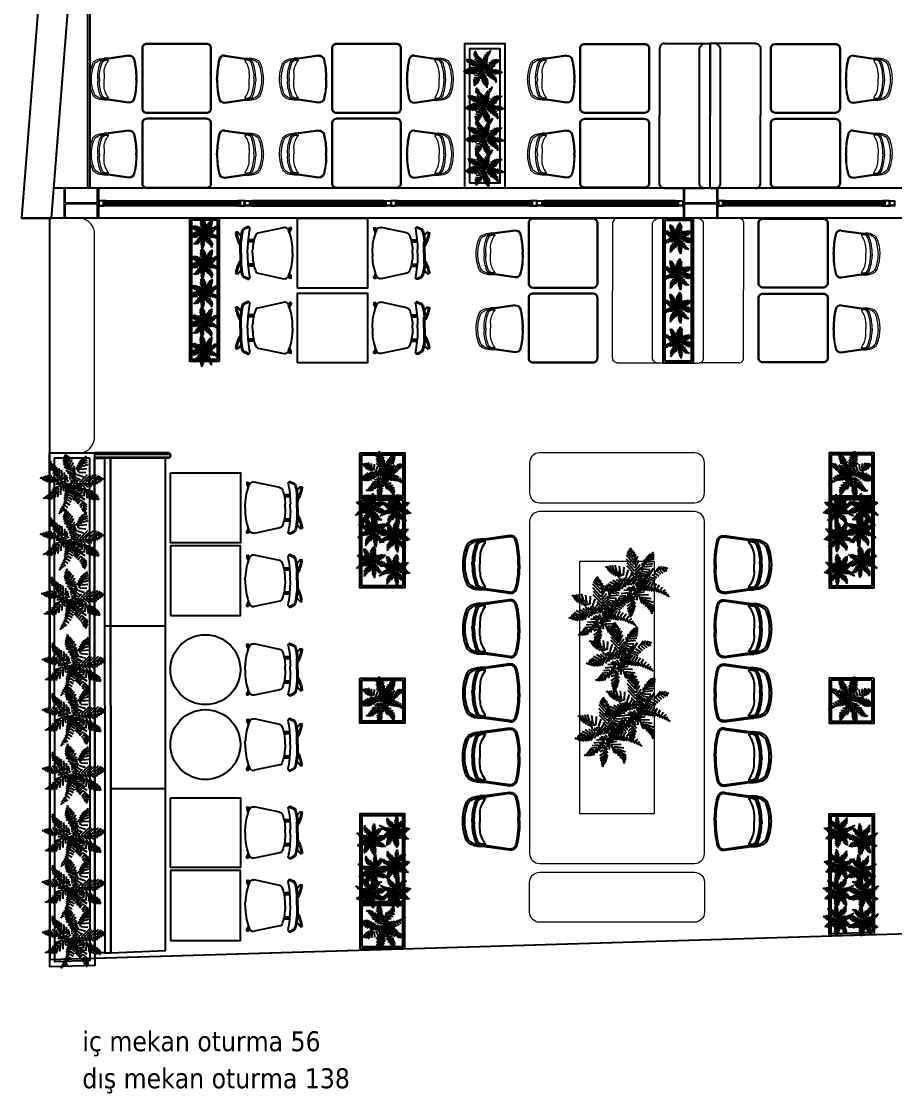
# Model space of a CAD drawing. Header units: centimetres. Extents: x 4865 to 155105, y -10632 to -8826.
# Drawn here: x 4865 to 5739, y -10632 to -9558 of the extents above; entities that cross this region are included whole.
import ezdxf

# ---------------------------------------------------------------- set-up
doc = ezdxf.new("R2010")
doc.units = ezdxf.units.CM
doc.header["$MEASUREMENT"] = 0
for name, color, linetype, lineweight in [('ahsap', 34, 'Continuous', 13), ('kontra-tefriş', 205, 'Continuous', 18), ('metraj', 7, 'Continuous', 5), ('çıktı', 255, 'Continuous', 5)]:
    doc.layers.add(name, color=color, linetype=linetype, lineweight=lineweight)
for name, color, linetype, true_color in [('As Built', 7, 'Continuous', 0x5a5a5a), ('Kontra-Cam', 7, 'Continuous', 0xd6cdb8), ('Kontra_Gorunus Cizgi', 7, 'Continuous', 0x9a907e), ('Kontra_Mobilya', 7, 'Continuous', 0x5e5572), ('Kontra_Profil', 7, 'Continuous', 0x6d787c), ('Kontra_Seramik', 7, 'Continuous', 0x455d73)]:
    doc.layers.add(name, color=color, linetype=linetype, true_color=true_color)
doc.styles.get("Standard").update_dxf_attribs({"font": 'tahoma.ttf'})

# ---------------------------------------------------------------- blocks, each defined once
blk = doc.blocks.new('S2')
at = {"layer": 'kontra-tefriş'}
for p, q in [((-11.4, 0), (-6, 0)), ((-6, 6.4), (-7.8, 6.4)), ((-6, 4.7), (-7.8, 4.7)), ((-6, 6.4), (-3.6, 6.4)), ((-6, 4.7), (-3.6, 4.7)), ((0, 0), (-6, 0)), ((-29.6, -24.6), (-26.8, -4.2)), ((-28.6, -24.7), (-25.8, -4.3)), ((-26.8, -4.2), (-26.6, -0.2)), ((17.3, -24.7), (14.4, -4.3)), ((15.4, -4.2), (15.3, -0.2)), ((18.3, -24.6), (15.4, -4.2)), ((-5.4, -31.7), (-6.7, -31.7)), ((-5.4, -31.7), (-2.2, -31.7)), ((-6.9, -32.7), (-6.8, -32.7)), ((-5.4, -32.7), (-6.7, -32.7)), ((-5.4, -32.7), (-2.2, -32.7))]:
    blk.add_line(p, q, dxfattribs=at)
for centre, radius, start, end in [((-18.2, 4.9), 7.08, 107.1637, 149.8246), ((-5.1, -29.9), 44.3, 90.3136, 109.9727), ((-5.1, -30), 42.6, 90.3159, 110.0702), ((-5.6, -26.5), 40.8, 69.1846, 89.6662), ((-5.6, -26.5), 39.1, 69.0525, 89.663), ((6.8, 4.9), 7.08, 30.1754, 72.8363), ((-9.2, -0.3), 17.4, 149.8246, 179.7195), ((-9.7, -2), 16.2, 143.6591, 188.0232), ((-20.1, -1.6), 5.36, 154.2435, 207.0789), ((-20.8, -0.4), 4.28, 110.4223, 164.0764), ((-20.4, -2), 4.28, 110.5968, 173.0517), ((-11.4, -21), 21, 90, 126.0116), ((-18.2, 4.9), 5.36, 107.1637, 149.8246), ((-6.8, -38.1), 44.5, 91.2998, 110.4223), ((-6.8, -38.1), 42.9, 91.2998, 110.5968), ((-4.6, -38.1), 44.5, 69.5777, 88.7002), ((-4.6, -38.1), 42.9, 69.4032, 88.7002), ((6.8, 4.9), 5.36, 30.1754, 72.8363), ((9, -2), 4.28, 6.9483, 69.4032), ((9.5, -0.4), 4.28, 15.9236, 69.5777), ((-1.6, -2), 16.2, 351.9768, 36.3409), ((-2.1, -0.3), 17.4, 0.2805, 30.1754), ((8.8, -1.6), 5.36, 332.9211, 25.7565), ((-2.9, -43), 45, 119.4604, 120.6303), ((-24.3, -3.5), 0.826, 224.4323, 318.4485), ((-20.8, -2.4), 3.89, 165.784, 208.1186), ((0, -21), 21, 53.9884, 90), ((12.9, -3.5), 0.826, 221.5515, 315.5677), ((9.5, -2.4), 3.89, 331.8814, 14.216), ((-8.5, -43), 45, 59.3697, 60.5396), ((-24.3, -25.2), 5.42, 173.5544, 256.3464), ((-24.3, -25.2), 4.42, 173.5544, 256.3464), ((-6.9, 46.4), 79.1, 256.3464, 270.1225), ((-6.9, 46.4), 78.1, 256.3464, 270.1225), ((-2, 27.2), 58.9, 269.8679, 285.74), ((-2, 27.2), 59.8, 269.868, 285.7097), ((12.9, -25.2), 4.42, 283.6536, 6.4456), ((12.9, -25.2), 5.42, 283.6536, 6.4456)]:
    blk.add_arc(centre, radius, start, end, dxfattribs=at)
blk = doc.blocks.new('dfgrg')
at = {"color": 129, "true_color": 0x365941}
for p, q in [((97838.8, -49007.4), (97838.8, -49007.4)), ((97842.1, -49007.6), (97838.8, -49007.4)), ((97843.6, -49009.6), (97839.6, -49009.3)), ((97840.6, -49006.2), (97840.3, -49003.9)), ((97844.7, -49012.3), (97840.3, -49012.1)), ((97842, -49007.6), (97841.4, -49004.4)), ((97843.5, -49009.5), (97843, -49004.9)), ((97844.7, -49012.1), (97844.5, -49005.6)), ((97846.2, -49015.1), (97846.5, -49007.4)), ((97847.5, -49018.8), (97848.1, -49009.4)), ((97861, -49018.9), (97856, -49012.5)), ((97861.9, -49016), (97857.3, -49010)), ((97862.6, -49013.5), (97858.6, -49007.9)), ((97858.6, -49007.9), (97858.6, -49007.9)), ((97863.3, -49011), (97859.9, -49006.3)), ((97861, -49018.9), (97866.1, -49011.9)), ((97863.7, -49008.5), (97861.3, -49005)), ((97861.9, -49016), (97866.2, -49009.8)), ((97864, -49006.5), (97862.1, -49003.6)), ((97862.6, -49013.5), (97866.2, -49008.1)), ((97863.3, -49011), (97865.9, -49006.6)), ((97863.7, -49008.5), (97865.5, -49005.8)), ((97864.4, -49002.8), (97864.3, -49006.7)), ((97819.9, -49026.3), (97818.6, -49024.9)), ((97822.7, -49026.5), (97821.6, -49024.2)), ((97825.3, -49027), (97824.8, -49023.4)), ((97828.9, -49027.9), (97829.1, -49023.8)), ((97832.3, -49029.2), (97833.3, -49024.2)), ((97847.5, -49018.8), (97841, -49018)), ((97846.2, -49015.2), (97841.1, -49014.9)), ((97848.1, -49022.2), (97841.1, -49020.7)), ((97848.9, -49026.2), (97841.3, -49023.1)), ((97848.7, -49031.6), (97853.1, -49024.9)), ((97848.8, -49029), (97852.9, -49020.4)), ((97848.9, -49026.2), (97851.6, -49015.6)), ((97858.5, -49027.3), (97853, -49023.6)), ((97859.5, -49024.8), (97853.4, -49019.3)), ((97860.3, -49022.2), (97854.7, -49015)), ((97859.5, -49024.8), (97864.8, -49020)), ((97860.3, -49022.2), (97865.9, -49015.8)), ((97864.2, -49033.1), (97865.4, -49023.5)), ((97866.8, -49030.6), (97869.4, -49021.2)), ((97869.7, -49027.9), (97873.8, -49018.8)), ((97873.2, -49025.1), (97877.2, -49018.3)), ((97873.2, -49025), (97885, -49024.6)), ((97876.8, -49023), (97880, -49017.6)), ((97876.8, -49022.8), (97885.7, -49022.7)), ((97880.1, -49020.6), (97882.1, -49017.6)), ((97880.2, -49020.6), (97886.1, -49021.1)), ((97882.6, -49019.5), (97886.4, -49017.7)), ((97882.6, -49019.5), (97883.7, -49017.7)), ((97882.6, -49019.5), (97886.3, -49019.9)), ((97884.7, -49018.4), (97885.5, -49017.2)), ((97885, -49024.6), (97885, -49024.6)), ((97815.8, -49025.8), (97819.6, -49026.2)), ((97819.9, -49026.3), (97818.1, -49026.9)), ((97822.7, -49026.7), (97819.9, -49027.5)), ((97825.3, -49027.1), (97821.6, -49028.3)), ((97828.9, -49028), (97824, -49029.2)), ((97832.3, -49029.2), (97827.1, -49030.4)), ((97835.9, -49030.5), (97829.8, -49031.7)), ((97839, -49032.3), (97832.1, -49033.5)), ((97842, -49033.9), (97834.2, -49035.4)), ((97836, -49030.4), (97836.9, -49025.5)), ((97844.4, -49035.4), (97836.3, -49036.9)), ((97846.3, -49036.9), (97838.2, -49038.3)), ((97839, -49032.2), (97840.2, -49026.7)), ((97841.2, -49025.7), (97841.3, -49025.7)), ((97848.7, -49028.9), (97841.2, -49025.7)), ((97841.9, -49034.1), (97842.9, -49028.3)), ((97848.6, -49031.7), (97844.4, -49029.5)), ((97844.4, -49035.4), (97845.2, -49030.2)), ((97846.3, -49036.9), (97847.1, -49031.8)), ((97848, -49038.5), (97848.7, -49032.9)), ((97853.4, -49028.9), (97848.7, -49032.8)), ((97852.9, -49033.2), (97849.3, -49034.3)), ((97849.3, -49034.3), (97849.3, -49034.3)), ((97849.5, -49039.9), (97849.7, -49034.8)), ((97852.5, -49035.4), (97850.3, -49035.6)), ((97850.8, -49041), (97850.9, -49036.5)), ((97853.8, -49038.1), (97852.1, -49036.6)), ((97854.3, -49036.7), (97852.2, -49035.3)), ((97855, -49035.2), (97852.7, -49034)), ((97855.9, -49033.4), (97853.2, -49032.2)), ((97856.8, -49031.4), (97853.3, -49030)), ((97857.6, -49029.3), (97853.4, -49027.5)), ((97854.3, -49036.7), (97856, -49036.9)), ((97855, -49035.2), (97856.5, -49035.6)), ((97855.9, -49033.4), (97857.6, -49033.5)), ((97856.8, -49031.4), (97858.6, -49031.4)), ((97857.7, -49040.8), (97857.5, -49032.9)), ((97857.6, -49029.3), (97860.2, -49029.4)), ((97857.6, -49033.5), (97857.6, -49033.5)), ((97858.5, -49027.3), (97862.8, -49025.2)), ((97858.6, -49031.4), (97858.6, -49031.4)), ((97859.4, -49038.5), (97859.8, -49029.7)), ((97861.6, -49035.8), (97862.3, -49026.8)), ((97875.5, -49035.2), (97862, -49035.4)), ((97864.2, -49033), (97877.2, -49032.5)), ((97866.6, -49044.5), (97870.3, -49037)), ((97866.8, -49030.5), (97880.7, -49030.2)), ((97869.8, -49027.8), (97883.7, -49027)), ((97825.5, -49048.8), (97819.3, -49047.7)), ((97823, -49049.4), (97820.1, -49052.6)), ((97829.1, -49048.1), (97821.3, -49045.7)), ((97825.7, -49048.6), (97822.2, -49052.6)), ((97829.9, -49047.9), (97824.3, -49052.4)), ((97833.7, -49047.8), (97824.6, -49043.4)), ((97834.3, -49047.7), (97827.1, -49052.4)), ((97838.1, -49048.5), (97829.3, -49041.8)), ((97838.2, -49048.5), (97830.4, -49052.7)), ((97842.5, -49049), (97832.5, -49053.4)), ((97842.5, -49048.9), (97834.2, -49041.1)), ((97845.2, -49049), (97839.4, -49054.8)), ((97845, -49048.8), (97840.1, -49042)), ((97848, -49038.5), (97840.2, -49039.9)), ((97849.5, -49039.9), (97841.6, -49041.3)), ((97850.8, -49041), (97843, -49042.3)), ((97846.8, -49048.7), (97843.2, -49054.8)), ((97846.5, -49048.4), (97843.9, -49043.5)), ((97851.8, -49042), (97844.1, -49043.4)), ((97847.6, -49047.9), (97845.7, -49044.4)), ((97852.3, -49043.3), (97846.4, -49044.2)), ((97849, -49047.1), (97846.4, -49053.4)), ((97849.6, -49046.3), (97848.2, -49044.5)), ((97850, -49046.5), (97849.4, -49050.6)), ((97849.5, -49044.8), (97849.5, -49044.8)), ((97852.7, -49048.5), (97850.7, -49051.1)), ((97852.5, -49046.2), (97851.4, -49047.6)), ((97851.8, -49042), (97851.9, -49037.5)), ((97852.3, -49043.3), (97852.6, -49038.6)), ((97852.5, -49046.4), (97854.2, -49047)), ((97852.6, -49048.6), (97856.2, -49051.1)), ((97853.3, -49041.6), (97855.3, -49041.5)), ((97853.8, -49038), (97855.6, -49038.2)), ((97855.4, -49044.4), (97854.8, -49042.3)), ((97855.4, -49044.3), (97857.6, -49043.8)), ((97856.3, -49042.7), (97855.6, -49037.9)), ((97857.3, -49045.6), (97856.2, -49047.4)), ((97856.5, -49042.6), (97859.3, -49042.4)), ((97857.6, -49040.6), (97861.4, -49040.4)), ((97859.9, -49046.1), (97857.9, -49049.3)), ((97858.4, -49045.6), (97861, -49046)), ((97860.8, -49046.8), (97858.9, -49050.8)), ((97859, -49044.4), (97859.4, -49042)), ((97859.7, -49038.3), (97866.2, -49037.8)), ((97862.2, -49047.7), (97859.7, -49054.2)), ((97860.2, -49044.2), (97860.6, -49040.8)), ((97860.3, -49044.1), (97862, -49046)), ((97863.6, -49049.1), (97860.5, -49058)), ((97860.8, -49046.8), (97864.1, -49046.5)), ((97861.4, -49040.4), (97861.4, -49040.4)), ((97861.4, -49040.4), (97861.4, -49040.4)), ((97862.2, -49047.7), (97866.9, -49047.9)), ((97862.6, -49044.2), (97863.9, -49046.5)), ((97862.8, -49044.3), (97864.2, -49038.4)), ((97863.6, -49049.1), (97868.9, -49049.8)), ((97865.3, -49044.5), (97867.1, -49048)), ((97870.3, -49045.1), (97876.1, -49038.5)), ((97870.3, -49045.1), (97873.5, -49051.7)), ((97873.4, -49045.8), (97876.4, -49052.9)), ((97874.9, -49046), (97880.6, -49041.4)), ((97876.1, -49046.4), (97879.1, -49053.7)), ((97878.6, -49047.2), (97881.7, -49054.2)), ((97878.7, -49047.4), (97885, -49044.1)), ((97881.1, -49048), (97883.7, -49054.3)), ((97882.6, -49048.8), (97886.9, -49046.3)), ((97883.3, -49049), (97885.4, -49054.3)), ((97885, -49044.1), (97884.7, -49044)), ((97885.3, -49050), (97888.8, -49048.7)), ((97888.8, -49048.7), (97888.8, -49048.7)), ((97815.8, -49053.8), (97819.3, -49051.4)), ((97819.8, -49051.4), (97817.2, -49051.5)), ((97822.4, -49050), (97818, -49049.6)), ((97819.5, -49051.4), (97818.3, -49053.2)), ((97818.3, -49053.2), (97818.3, -49053.2)), ((97821.3, -49052.6), (97821.3, -49052.6)), ((97843.9, -49060), (97835.3, -49061.2)), ((97836, -49060.6), (97836, -49060.6)), ((97846.6, -49057.6), (97837.9, -49058.5)), ((97848, -49055.6), (97840.9, -49056)), ((97841.7, -49055.3), (97841.7, -49055.3)), ((97843.9, -49060), (97845.2, -49064.1)), ((97846.5, -49057.7), (97847.3, -49061.1)), ((97849.2, -49053.3), (97846.6, -49053.2)), ((97852.3, -49055.8), (97846.7, -49063.6)), ((97851, -49059.8), (97846.8, -49067.7)), ((97848, -49055.6), (97848.2, -49058.8)), ((97852.7, -49052.1), (97848.6, -49058.1)), ((97849.2, -49053.3), (97849.4, -49056.2)), ((97852.9, -49050), (97850.4, -49053.3)), ((97851.7, -49060), (97856.2, -49065.6)), ((97852.2, -49055.9), (97857.1, -49062.2)), ((97852.7, -49052.1), (97857.4, -49057.4)), ((97852.9, -49050), (97856.7, -49053.5)), ((97865.5, -49051.5), (97861.9, -49062.5)), ((97866.8, -49053.7), (97863.5, -49065.3)), ((97867.9, -49056.7), (97865.2, -49067.6)), ((97865.6, -49051.3), (97870.2, -49051.8)), ((97866.9, -49053.6), (97872.2, -49054.6)), ((97868.6, -49059.6), (97867.1, -49069.6)), ((97867.9, -49056.6), (97874.4, -49058.3)), ((97868.6, -49059.6), (97875.6, -49062)), ((97870, -49051.6), (97871.3, -49050.5)), ((97880.1, -49054.2), (97880.1, -49054.2)), ((97885.4, -49049.9), (97887.2, -49054)), ((97887.7, -49051.1), (97891.4, -49053.2)), ((97887.7, -49051.1), (97888.7, -49053.6)), ((97889, -49051.7), (97890.2, -49051.1)), ((97833.3, -49070.6), (97830.8, -49074)), ((97833.3, -49070.6), (97831.2, -49071.6)), ((97831.6, -49073), (97831.3, -49074.1)), ((97834.6, -49069), (97831.5, -49070.2)), ((97835.8, -49067.2), (97831.8, -49069)), ((97837.6, -49065.6), (97832.5, -49067)), ((97833.3, -49070.6), (97833, -49073.5)), ((97839.4, -49063.5), (97833.4, -49065.2)), ((97833.4, -49065.2), (97833.4, -49065.2)), ((97841.5, -49061.7), (97834.5, -49063.3)), ((97834.6, -49069), (97834.5, -49072.8)), ((97835.8, -49067.2), (97835.9, -49071.8)), ((97837.6, -49065.6), (97837.8, -49071.2)), ((97839.4, -49063.5), (97839.7, -49069.8)), ((97841.5, -49061.7), (97842.4, -49067.6)), ((97851, -49063.4), (97847.8, -49072.7)), ((97851.2, -49067.4), (97849.3, -49074.6)), ((97851.6, -49071.1), (97850.4, -49076.3)), ((97851, -49063.2), (97855.4, -49068.8)), ((97851.2, -49067.5), (97855.1, -49071.3)), ((97851.6, -49071.1), (97854.7, -49073.3)), ((97852.4, -49073.7), (97854.8, -49075.2)), ((97863.5, -49065.3), (97863.5, -49065.3)), ((97869.5, -49062.8), (97868.9, -49070.7)), ((97869.5, -49062.9), (97875.6, -49065.1)), ((97870.7, -49065.5), (97870.3, -49071.6)), ((97870.7, -49065.5), (97875.8, -49067.2)), ((97872.2, -49068.2), (97872, -49072.5)), ((97872.2, -49068.2), (97875.8, -49069.1)), ((97873.5, -49070.6), (97873.2, -49072.9)), ((97873.3, -49069.5), (97875.7, -49069.8)), ((97873.5, -49070.6), (97875.5, -49073.7)), ((97874.8, -49072.7), (97876.1, -49073.3)), ((97852.3, -49073.9), (97851.5, -49077.5)), ((97853, -49076.1), (97852.7, -49078.6)), ((97853, -49076.1), (97854.8, -49079.9)), ((97853, -49076.3), (97854.8, -49076.8)), ((97854.2, -49078.7), (97855.1, -49079))]:
    blk.add_line(p, q, dxfattribs=at)
blk = doc.blocks.new('fdsfs')
at = {"color": 0, "linetype": 'ByBlock'}
for p, q in [((5557, 224.4), (5602.5, 224.4)), ((5647.9, 224.4), (5602.4, 224.4)), ((5556.9, 79.4), (5596.9, 79.4)), ((5647.9, 79.4), (5607.9, 79.4))]:
    blk.add_line(p, q, dxfattribs=at)
for points in [[(5556.9, 224.4), (5557, 224.4, 0.414214), (5552, 219.4), (5552, 152.3)], [(5602.4, 79.4), (5596.9, 79.4, -0.414214), (5591.9, 84.4), (5591.9, 84.4), (5592, 219.4, -0.292623), (5598, 224.4), (5602.5, 224.4)], [(5602.4, 79.4), (5607.9, 79.4, 0.414214), (5612.9, 84.4), (5612.9, 84.4), (5612.9, 219.4, 0.292623), (5606.9, 224.4), (5602.4, 224.4)], [(5648, 224.4), (5647.9, 224.4, -0.414214), (5652.9, 219.4), (5652.9, 152.3)], [(5556.8, 79.4), (5556.9, 79.4, -0.414214), (5551.9, 84.4), (5552, 152.3)], [(5648, 79.4), (5647.9, 79.4, 0.414214), (5652.9, 84.4), (5652.9, 152.3)]]:
    blk.add_lwpolyline(points, format="xyb", dxfattribs=at)
for points in [[(5602.5, 224.4), (5602.4, 79.4)], [(5602.4, 224.4), (5602.4, 79.4)]]:
    blk.add_lwpolyline(points, dxfattribs=at)
at = {"layer": 'ahsap'}
for points in [[(5472, 219.4, -0.414214), (5477, 224.4), (5537, 224.4, -0.414214), (5542, 219.4), (5542, 159.4, -0.414214), (5537, 154.4), (5477, 154.4, -0.414214), (5472, 159.4)], [(5473, 219.4, -0.414214), (5477, 223.4), (5537, 223.4, -0.414214), (5541, 219.4), (5541, 159.4, -0.414214), (5537, 155.4), (5477, 155.4, -0.414214), (5473, 159.4)], [(5662.9, 219.4, -0.414214), (5667.9, 224.4), (5727.9, 224.4, -0.414214), (5732.9, 219.4), (5732.9, 159.4, -0.414214), (5727.9, 154.4), (5667.9, 154.4, -0.414214), (5662.9, 159.4)], [(5663.9, 219.4, -0.414214), (5667.9, 223.4), (5727.9, 223.4, -0.414214), (5731.9, 219.4), (5731.9, 159.4, -0.414214), (5727.9, 155.4), (5667.9, 155.4, -0.414214), (5663.9, 159.4)], [(5472, 144.4, -0.414214), (5477, 149.4), (5537, 149.4, -0.414214), (5542, 144.4), (5542, 84.4, -0.414214), (5537, 79.4), (5477, 79.4, -0.414214), (5472, 84.4)], [(5473, 144.4, -0.414214), (5477, 148.4), (5537, 148.4, -0.414214), (5541, 144.4), (5541, 84.4, -0.414214), (5537, 80.4), (5477, 80.4, -0.414214), (5473, 84.4)], [(5662.9, 144.4, -0.414214), (5667.9, 149.4), (5727.9, 149.4, -0.414214), (5732.9, 144.4), (5732.9, 84.4, -0.414214), (5727.9, 79.4), (5667.9, 79.4, -0.414214), (5662.9, 84.4)], [(5663.9, 144.4, -0.414214), (5667.9, 148.4), (5727.9, 148.4, -0.414214), (5731.9, 144.4), (5731.9, 84.4, -0.414214), (5727.9, 80.4), (5667.9, 80.4, -0.414214), (5663.9, 84.4)]]:
    blk.add_lwpolyline(points, format="xyb", close=True, dxfattribs=at)
at = {"layer": 'çıktı', "xscale": -1, "rotation": 90}
for p in [(5434.3, 182.9), (5434.3, 107.9)]:
    blk.add_blockref('S2', p, dxfattribs=at)
at = {"layer": 'çıktı', "rotation": 270}
for p in [(5770.6, 182.9), (5770.6, 107.9)]:
    blk.add_blockref('S2', p, dxfattribs=at)
blk = doc.blocks.new('dgrgg')
at = {"layer": 'Kontra_Mobilya'}
for p, q in [((97989.1, -49735.6), (97989.1, -49734.2)), ((98030.9, -49735.6), (98030.9, -49734.2)), ((97983.8, -49745.4), (97985.3, -49741.9)), ((97984.5, -49746.1), (97986.3, -49742.3)), ((97989.1, -49735.6), (97992.8, -49738.6)), ((98009.9, -49737.9), (97998.9, -49737.9)), ((98009.9, -49738.9), (97998.9, -49738.9)), ((98009.9, -49745.4), (98006.6, -49745.4)), ((98009.9, -49737.9), (98021.2, -49737.9)), ((98009.9, -49738.9), (98021.2, -49738.9)), ((98009.9, -49745.4), (98013.4, -49745.4)), ((98030.9, -49735.6), (98027.3, -49738.6)), ((98035.5, -49746.1), (98033.8, -49742.3)), ((98036.3, -49745.4), (98034.7, -49741.9)), ((97984.6, -49747.2), (97984, -49746.5)), ((97989.8, -49756), (97984.3, -49781.6)), ((97996.9, -49751.7), (97996.9, -49745.9)), ((97998.9, -49751.3), (97998.9, -49745.8)), ((98009.9, -49750.4), (98006.6, -49750.4)), ((98009.9, -49750.4), (98013.4, -49750.4)), ((98021.1, -49751.3), (98021.1, -49745.8)), ((98023.1, -49751.7), (98023.1, -49745.9)), ((98030.3, -49756), (98035.7, -49781.6)), ((98035.4, -49747.2), (98036.1, -49746.5)), ((97984.7, -49788.8), (97984.7, -49787.4)), ((97986.2, -49785.9), (97984.8, -49787.3)), ((97988.2, -49786.7), (97984.8, -49788.6)), ((97989.8, -49787.3), (97986.4, -49788.9)), ((98030.3, -49787.3), (98033.6, -49788.9)), ((98031.9, -49786.7), (98035.3, -49788.6)), ((98033.9, -49785.9), (98035.3, -49787.3)), ((98035.4, -49788.8), (98035.4, -49787.4)), ((97984.9, -49789), (97986.4, -49789)), ((98009.9, -49790.4), (98006.2, -49790.4)), ((98009.9, -49790.4), (98013.9, -49790.4)), ((98035.2, -49789), (98033.7, -49789))]:
    blk.add_line(p, q, dxfattribs=at)
for centre, radius, start, end in [((97990.3, -49734.5), 1.19, 97.4352, 163.991), ((97983.7, -49770.7), 36.9, 62.8011, 81.6139), ((97983.7, -49770.7), 37.9, 59.9944, 80.318), ((98036.3, -49770.7), 37.9, 99.682, 120.0056), ((98036.3, -49770.7), 36.9, 98.3861, 117.1989), ((98029.8, -49734.5), 1.19, 16.009, 82.5648), ((97984.7, -49745.8), 1, 155.4874, 225), ((97989, -49743.6), 4, 105.2244, 155.4874), ((98008.8, -49870.1), 124.8, 90.9946, 100.696), ((97989, -49743.6), 3, 105.2244, 155.4874), ((98002.7, -49794.1), 56.4, 93.945, 105.2244), ((98002.7, -49794.1), 55.4, 93.945, 105.2244), ((98011.3, -49870.1), 124.8, 79.304, 89.0054), ((98017.3, -49794.1), 55.4, 74.7756, 86.055), ((98017.3, -49794.1), 56.4, 74.7756, 86.055), ((98031.1, -49743.6), 3, 24.5126, 74.7756), ((98031.1, -49743.6), 4, 24.5126, 74.7756), ((98035.4, -49745.8), 1, 315, 24.5126), ((97985.4, -49746.5), 1, 155.4874, 280.696), ((97993.7, -49756.9), 4, 109.5539, 167.9986), ((98008.3, -49797.9), 47.5, 91.9986, 109.5539), ((98011.8, -49797.9), 47.5, 70.4461, 88.0014), ((98026.4, -49756.9), 4, 12.0014, 70.4461), ((98034.6, -49746.5), 1, 259.304, 24.5126), ((97988.3, -49782.5), 4, 167.9986, 247.4344), ((97984.9, -49787.4), 0.2, 135, 180), ((98008, -49734.9), 55.5, 247.4344, 268.1009), ((98012, -49734.9), 55.5, 271.8991, 292.5656), ((98031.8, -49782.5), 4, 292.5656, 12.0014), ((98035.2, -49787.4), 0.2, 0, 45), ((97984.9, -49788.8), 0.2, 118.8237, 270), ((97986.4, -49788.8), 0.2, 270, 295.7946), ((98033.7, -49788.8), 0.2, 244.2054, 270), ((98035.2, -49788.8), 0.2, 270, 61.1763)]:
    blk.add_arc(centre, radius, start, end, dxfattribs=at)
blk = doc.blocks.new('BVCVCB')
at = {"layer": 'Kontra_Mobilya'}
for p, q in [((36809.9, -11940.7), (36810, -11935.9)), ((36828.5, -11935.7), (36835.8, -11935.7)), ((36835.8, -11928), (36832.8, -11928)), ((36835.8, -11930), (36832.8, -11930)), ((36835.8, -11928), (36837.9, -11928)), ((36835.8, -11930), (36837.9, -11930)), ((36842.3, -11935.7), (36835.8, -11935.7)), ((36860.9, -11940.7), (36860.7, -11935.9)), ((36806.4, -11965.4), (36809.9, -11940.7)), ((36807.6, -11965.6), (36811.1, -11940.9)), ((36863.2, -11965.6), (36859.7, -11940.9)), ((36864.4, -11965.4), (36860.9, -11940.7)), ((36835, -11974), (36831.1, -11974)), ((36835, -11975.2), (36831.1, -11975.2)), ((36835, -11974), (36836.6, -11974)), ((36835, -11975.2), (36836.6, -11975.2)), ((36836.8, -11975.2), (36836.7, -11975.2))]:
    blk.add_line(p, q, dxfattribs=at)
for centre, radius, start, end in [((36831.1, -11936.1), 21, 149.8246, 179.7195), ((36820.3, -11929.8), 8.57, 107.1637, 149.8246), ((36820.3, -11929.8), 6.48, 107.1637, 149.8246), ((36835.3, -11967.7), 49.3, 90.3338, 110.8154), ((36835.3, -11967.8), 47.3, 90.337, 110.9475), ((36834.7, -11971.9), 53.5, 70.0273, 89.6864), ((36834.7, -11972), 51.5, 69.9298, 89.6841), ((36850.5, -11929.8), 6.48, 30.1754, 72.8363), ((36850.5, -11929.8), 8.57, 30.1754, 72.8363), ((36839.7, -11936.1), 21, 0.2805, 30.1754), ((36830.5, -11938.1), 19.6, 143.6591, 188.0232), ((36817.9, -11937.6), 6.48, 154.2435, 207.0789), ((36817.1, -11936.2), 5.18, 110.4223, 164.0764), ((36817.6, -11938.1), 5.18, 110.5968, 173.0517), ((36828.5, -11961), 25.3, 90, 126.0116), ((36834.1, -11981.9), 53.8, 91.2998, 110.4223), ((36834.1, -11981.9), 51.9, 91.2998, 110.5968), ((36836.7, -11981.9), 53.8, 69.5777, 88.7002), ((36836.7, -11981.9), 51.9, 69.4032, 88.7002), ((36842.3, -11961), 25.3, 53.9884, 90), ((36853.1, -11938.1), 5.18, 6.9483, 69.4032), ((36853.7, -11936.2), 5.18, 15.9236, 69.5777), ((36840.3, -11938.1), 19.6, 351.9768, 36.3409), ((36852.8, -11937.6), 6.48, 332.9211, 25.7565), ((36838.8, -11987.7), 54.4, 119.4604, 120.6303), ((36812.9, -11939.9), 1, 224.4323, 318.4485), ((36817.1, -11938.7), 4.71, 165.784, 208.1186), ((36857.9, -11939.9), 1, 221.5515, 315.5677), ((36853.7, -11938.7), 4.71, 331.8814, 14.216), ((36832, -11987.7), 54.4, 59.3697, 60.5396), ((36812.9, -11966.2), 6.55, 173.5544, 256.3464), ((36812.9, -11966.2), 5.34, 173.5544, 256.3464), ((36857.9, -11966.2), 5.34, 283.6536, 6.4456), ((36857.9, -11966.2), 6.55, 283.6536, 6.4456), ((36831, -11902.9), 72.4, 254.2903, 270.132), ((36831, -11902.8), 71.2, 254.26, 270.1321), ((36836.8, -11879.6), 94.5, 269.8775, 283.6536), ((36836.8, -11879.6), 95.7, 269.8775, 283.6536)]:
    blk.add_arc(centre, radius, start, end, dxfattribs=at)

msp = doc.modelspace()

# ---------------------------------------------------------------- linework, layer by layer
at = {"layer": 'ahsap'}
for points in [[(5055.01, -9585.44, 0.4142136), (5050.01, -9580.44), (4990.01, -9580.44, 0.4142136), (4985.01, -9585.44), (4985.01, -9645.44, 0.4142136), (4990.01, -9650.44), (5050.01, -9650.44, 0.4142136), (5055.01, -9645.44)], [(5054.01, -9585.44, 0.4142136), (5050.01, -9581.44), (4990.01, -9581.44, 0.4142136), (4986.01, -9585.44), (4986.01, -9645.44, 0.4142136), (4990.01, -9649.44), (5050.01, -9649.44, 0.4142136), (5054.01, -9645.44)], [(5245.01, -9585.44, 0.4142136), (5240.01, -9580.44), (5180.01, -9580.44, 0.4142136), (5175.01, -9585.44), (5175.01, -9645.44, 0.4142136), (5180.01, -9650.44), (5240.01, -9650.44, 0.4142136), (5245.01, -9645.44)], [(5244.01, -9585.44, 0.4142136), (5240.01, -9581.44), (5180.01, -9581.44, 0.4142136), (5176.01, -9585.44), (5176.01, -9645.44, 0.4142136), (5180.01, -9649.44), (5240.01, -9649.44, 0.4142136), (5244.01, -9645.44)], [(5055.01, -9660.44, 0.4142136), (5050.01, -9655.44), (4990.01, -9655.44, 0.4142136), (4985.01, -9660.44), (4985.01, -9720.44, 0.4142136), (4990.01, -9725.44), (5050.01, -9725.44, 0.4142136), (5055.01, -9720.44)], [(5054.01, -9660.44, 0.4142136), (5050.01, -9656.44), (4990.01, -9656.44, 0.4142136), (4986.01, -9660.44), (4986.01, -9720.44, 0.4142136), (4990.01, -9724.44), (5050.01, -9724.44, 0.4142136), (5054.01, -9720.44)], [(5245.01, -9660.44, 0.4142136), (5240.01, -9655.44), (5180.01, -9655.44, 0.4142136), (5175.01, -9660.44), (5175.01, -9720.44, 0.4142136), (5180.01, -9725.44), (5240.01, -9725.44, 0.4142136), (5245.01, -9720.44)], [(5244.01, -9660.44, 0.4142136), (5240.01, -9656.44), (5180.01, -9656.44, 0.4142136), (5176.01, -9660.44), (5176.01, -9720.44, 0.4142136), (5180.01, -9724.44), (5240.01, -9724.44, 0.4142136), (5244.01, -9720.44)], [(5441.74, -9760.43, 0.4142136), (5436.74, -9755.43), (5376.74, -9755.43, 0.4142136), (5371.74, -9760.43), (5371.74, -9820.43, 0.4142136), (5376.74, -9825.43), (5436.74, -9825.43, 0.4142136), (5441.74, -9820.43)], [(5440.74, -9760.43, 0.4142136), (5436.74, -9756.43), (5376.74, -9756.43, 0.4142136), (5372.74, -9760.43), (5372.74, -9820.43, 0.4142136), (5376.74, -9824.43), (5436.74, -9824.43, 0.4142136), (5440.74, -9820.43)], [(5602, -9760.43, -0.4142136), (5607, -9755.43), (5667, -9755.43, -0.4142136), (5672, -9760.43), (5672, -9820.43, -0.4142136), (5667, -9825.43), (5607, -9825.43, -0.4142136), (5602, -9820.43)], [(5603, -9760.43, -0.4142136), (5607, -9756.43), (5667, -9756.43, -0.4142136), (5671, -9760.43), (5671, -9820.43, -0.4142136), (5667, -9824.43), (5607, -9824.43, -0.4142136), (5603, -9820.43)], [(5441.74, -9835.43, 0.4142136), (5436.74, -9830.43), (5376.74, -9830.43, 0.4142136), (5371.74, -9835.43), (5371.74, -9895.43, 0.4142136), (5376.74, -9900.43), (5436.74, -9900.43, 0.4142136), (5441.74, -9895.43)], [(5440.74, -9835.43, 0.4142136), (5436.74, -9831.43), (5376.74, -9831.43, 0.4142136), (5372.74, -9835.43), (5372.74, -9895.43, 0.4142136), (5376.74, -9899.43), (5436.74, -9899.43, 0.4142136), (5440.74, -9895.43)], [(5602, -9835.43, -0.4142136), (5607, -9830.43), (5667, -9830.43, -0.4142136), (5672, -9835.43), (5672, -9895.43, -0.4142136), (5667, -9900.43), (5607, -9900.43, -0.4142136), (5602, -9895.43)], [(5603, -9835.43, -0.4142136), (5607, -9831.43), (5667, -9831.43, -0.4142136), (5671, -9835.43), (5671, -9895.43, -0.4142136), (5667, -9899.43), (5607, -9899.43, -0.4142136), (5603, -9895.43)], [(5538.23, -10049.21), (5383.23, -10049.21, 0.4142136), (5373.23, -10059.21), (5373.23, -10391.57, 0.4142136), (5383.23, -10401.57), (5538.23, -10401.57, 0.4142136), (5548.23, -10391.57), (5548.23, -10059.21, 0.4142136)]]:
    msp.add_lwpolyline(points, format="xyb", close=True, dxfattribs=at)
msp.add_lwpolyline([(4922.18, -9990.43, 0.4142136), (4937.68, -9974.93), (4937.75, -9770.93, 0.4142136), (4922.25, -9755.43), (4892.79, -9755.44), (4892.72, -9990.44), (4922.18, -9990.43)], format="xyb", dxfattribs=at)
msp.add_lwpolyline([(5498.23, -10099.21), (5423.23, -10099.21), (5423.23, -10351.57), (5498.23, -10351.57)], close=True, dxfattribs=at)
at = {"layer": 'As Built'}
for p, q in [((7392.79, -9725.44), (4897.11, -9725.44)), ((4941.98, -9755.44), (4941.98, -9725.44)), ((7392.79, -9755.44), (4864.65, -9755.44)), ((4892.7, -9755.43), (4893.02, -10497.78)), ((4892.79, -9755.44), (4893.11, -10497.17)), ((4906.98, -9755.44), (4894.74, -9755.44)), ((5526.94, -9755.44), (4941.98, -9755.44)), ((6036.44, -9755.44), (5561.94, -9755.44))]:
    msp.add_line(p, q, dxfattribs=at)
at = {"layer": 'As Built', "flags": 128}
for points in [[(8516.44, -9909.94), (8536.44, -9909.94), (8536.44, -9200.28), (7114.02, -9126.98), (5793.19, -8893.85), (4938.08, -8826.27), (4864.65, -9755.44), (4894.74, -9755.44), (4965.49, -8860.25), (5541.38, -8904.56), (6134.18, -9035.52), (6137.63, -9019.9), (6154.79, -9023.69), (6161.41, -8989.3), (7392.79, -9206.65), (7392.79, -9291.85)], [(4933.01, -9286.44), (4933.01, -9725.44), (4931.01, -9725.44), (4931.01, -9296.49), (4931.81, -9286.44), (4933.01, -9286.44)]]:
    msp.add_lwpolyline(points, dxfattribs=at)
at = {"layer": 'Kontra-Cam'}
for points in [[(4946.98, -9740.94), (4946.98, -9739.94), (5083.22, -9739.94), (5083.22, -9740.94)], [(5229.46, -9740.94), (5229.46, -9739.94), (5093.22, -9739.94), (5093.22, -9740.94)], [(5239.46, -9740.94), (5239.46, -9739.94), (5375.7, -9739.94), (5375.7, -9740.94)], [(5521.94, -9740.94), (5521.94, -9739.94), (5385.7, -9739.94), (5385.7, -9740.94)], [(5566.94, -9740.94), (5566.94, -9739.94), (5728.61, -9739.94), (5728.61, -9740.94)]]:
    msp.add_lwpolyline(points, close=True, dxfattribs=at)
at = {"layer": 'kontra-tefriş'}
for p, q in [((5461.37, -9755.41), (5506.87, -9755.44)), ((5582.37, -9755.41), (5536.87, -9755.44)), ((5461.3, -9900.42), (5500.86, -9900.42)), ((5582.43, -9900.42), (5542.88, -9900.42))]:
    msp.add_line(p, q, dxfattribs=at)
for points in [[(5461.27, -9755.41), (5461.37, -9755.41, 0.4142136), (5456.37, -9760.41), (5456.34, -9827.57)], [(5506.8, -9900.44), (5501.3, -9900.44, -0.4142136), (5496.31, -9895.43), (5496.31, -9895.43), (5496.37, -9760.43, -0.2926226), (5502.37, -9755.43), (5506.87, -9755.44)], [(5536.93, -9900.44), (5542.43, -9900.44, 0.4142136), (5547.43, -9895.43), (5547.43, -9895.43), (5547.37, -9760.43, 0.2926226), (5541.37, -9755.43), (5536.87, -9755.44)], [(5582.47, -9755.41), (5582.37, -9755.41, -0.4142136), (5587.37, -9760.41), (5587.4, -9827.57)], [(5461.2, -9900.42), (5461.3, -9900.42, -0.4142136), (5456.31, -9895.41), (5456.34, -9827.57)], [(5582.54, -9900.42), (5582.43, -9900.42, 0.4142136), (5587.43, -9895.41), (5587.4, -9827.57)]]:
    msp.add_lwpolyline(points, format="xyb", dxfattribs=at)
for points in [[(5536.87, -9755.44), (5536.93, -9900.44)], [(5537, -9755.44), (5536.93, -9900.44)]]:
    msp.add_lwpolyline(points, dxfattribs=at)
for points in [[(5383.23, -10040.43), (5538.23, -10040.43, 0.4142136), (5548.23, -10030.43), (5548.23, -10000.43, 0.4142136), (5538.23, -9990.43), (5383.23, -9990.43, 0.4142136), (5373.23, -10000.43), (5373.23, -10030.43, 0.4142136)], [(5383.23, -10410.35), (5538.23, -10410.35, -0.4142136), (5548.23, -10420.35), (5548.23, -10450.35, -0.4142136), (5538.23, -10460.35), (5383.23, -10460.35, -0.4142136), (5373.23, -10450.35), (5373.23, -10420.35, -0.4142136)]]:
    msp.add_lwpolyline(points, format="xyb", close=True, dxfattribs=at)
at = {"layer": 'Kontra_Gorunus Cizgi'}
for p, q in [((4948.98, -9737.94), (5081.22, -9737.94)), ((5081.22, -9742.94), (4948.98, -9742.94)), ((5227.46, -9737.94), (5095.22, -9737.94)), ((5095.22, -9742.94), (5227.46, -9742.94)), ((5241.46, -9737.94), (5373.7, -9737.94)), ((5373.7, -9742.94), (5241.46, -9742.94)), ((5519.94, -9737.94), (5387.7, -9737.94)), ((5387.7, -9742.94), (5519.94, -9742.94)), ((5568.94, -9737.94), (5726.61, -9737.94)), ((5726.61, -9742.94), (5568.94, -9742.94))]:
    msp.add_line(p, q, dxfattribs=at)
at = {"layer": 'Kontra_Mobilya'}
for p, q in [((4947.72, -10163.45), (5008.72, -10163.45)), ((4953.72, -10326.57), (5008.72, -10326.57))]:
    msp.add_line(p, q, dxfattribs=at)
for points in [[(5141.03, -9825.43), (5141.03, -9755.43), (5211.03, -9755.43), (5211.03, -9825.43)], [(5141.03, -9900.43), (5141.03, -9830.43), (5211.03, -9830.43), (5211.03, -9900.43)]]:
    msp.add_lwpolyline(points, close=True, dxfattribs=at)
at = {"layer": 'Kontra_Mobilya', "flags": 128}
for points in [[(5011.96, -9990.43), (4937.72, -9990.43), (4937.72, -9991.63), (5013.16, -9991.63, 0.4142161)], [(5013.16, -9991.63), (4937.72, -9991.63), (4937.72, -9994.63), (5013.16, -9994.63, 0.7209631)], [(5011.96, -9995.84), (4937.72, -9995.84), (4937.72, -9994.64), (5013.16, -9994.64, -0.4142161)]]:
    msp.add_lwpolyline(points, format="xyb", close=True, dxfattribs=at)
msp.add_lwpolyline([(4937.72, -9995.84), (4947.72, -9995.84), (4947.98, -10491.01), (4937.98, -10491.01), (4937.72, -9995.84)], dxfattribs=at)
for points in [[(4953.72, -9995.84), (4947.72, -9995.84), (4947.98, -10491.01), (4953.98, -10491.01)], [(5008.72, -9995.84), (4953.72, -9995.84), (4953.98, -10491.01), (5008.91, -10488.74)], [(5013.72, -10010.4), (5083.72, -10010.4), (5083.72, -10080.4), (5013.72, -10080.4)], [(5013.72, -10153.4), (5083.72, -10153.4), (5083.72, -10083.4), (5013.72, -10083.4)], [(5013.72, -10335.69), (5083.72, -10335.69), (5083.72, -10405.69), (5013.72, -10405.69)], [(5013.72, -10478.69), (5083.72, -10478.69), (5083.72, -10408.69), (5013.72, -10408.69)]]:
    msp.add_lwpolyline(points, close=True, dxfattribs=at)
at = {"layer": 'Kontra_Mobilya'}
for centre in [(5048.72, -10207.51), (5048.72, -10282.51)]:
    msp.add_circle(centre, 35, dxfattribs=at)
at = {"layer": 'Kontra_Profil', "flags": 128}
for points in [[(4941.98, -9737.94), (4941.98, -9742.94), (4946.98, -9742.94), (4946.98, -9737.94), (4941.98, -9737.94)], [(5234.46, -9737.94), (5234.46, -9742.94), (5229.46, -9742.94), (5229.46, -9737.94), (5234.46, -9737.94)], [(5234.46, -9737.94), (5234.46, -9742.94), (5239.46, -9742.94), (5239.46, -9737.94), (5234.46, -9737.94)], [(5526.94, -9737.94), (5526.94, -9742.94), (5521.94, -9742.94), (5521.94, -9737.94), (5526.94, -9737.94)], [(5561.94, -9737.94), (5561.94, -9742.94), (5566.94, -9742.94), (5566.94, -9737.94), (5561.94, -9737.94)]]:
    msp.add_lwpolyline(points, dxfattribs=at)
for points in [[(4942.18, -9738.14), (4942.18, -9742.74), (4946.78, -9742.74), (4946.78, -9738.14)], [(5234.26, -9738.14), (5234.26, -9742.74), (5229.66, -9742.74), (5229.66, -9738.14)], [(5234.66, -9738.14), (5234.66, -9742.74), (5239.26, -9742.74), (5239.26, -9738.14)], [(5526.74, -9738.14), (5526.74, -9742.74), (5522.14, -9742.74), (5522.14, -9738.14)], [(5562.14, -9738.14), (5562.14, -9742.74), (5566.74, -9742.74), (5566.74, -9738.14)]]:
    msp.add_lwpolyline(points, close=True, dxfattribs=at)
at = {"layer": 'Kontra_Profil'}
for points in [[(4948.98, -9739.94), (4948.98, -9737.94), (4946.98, -9737.94), (4946.98, -9739.94)], [(4948.98, -9740.94), (4948.98, -9742.94), (4946.98, -9742.94), (4946.98, -9740.94)], [(4948.83, -9739.79), (4948.83, -9738.09), (4947.13, -9738.09), (4947.13, -9739.79)], [(4948.83, -9741.09), (4948.83, -9742.79), (4947.13, -9742.79), (4947.13, -9741.09)], [(5083.22, -9739.94), (5083.22, -9737.94), (5081.22, -9737.94), (5081.22, -9739.94)], [(5081.22, -9740.94), (5081.22, -9742.94), (5083.22, -9742.94), (5083.22, -9740.94)], [(5081.37, -9738.09), (5081.37, -9739.79), (5083.07, -9739.79), (5083.07, -9738.09)], [(5081.37, -9741.09), (5081.37, -9742.79), (5083.07, -9742.79), (5083.07, -9741.09)], [(5088.22, -9742.94), (5088.22, -9737.94), (5083.22, -9737.94), (5083.22, -9742.94)], [(5088.02, -9742.74), (5088.02, -9738.14), (5083.42, -9738.14), (5083.42, -9742.74)], [(5088.22, -9742.94), (5088.22, -9737.94), (5093.22, -9737.94), (5093.22, -9742.94)], [(5088.42, -9742.74), (5088.42, -9738.14), (5093.02, -9738.14), (5093.02, -9742.74)], [(5093.22, -9739.94), (5093.22, -9737.94), (5095.22, -9737.94), (5095.22, -9739.94)], [(5095.22, -9740.94), (5095.22, -9742.94), (5093.22, -9742.94), (5093.22, -9740.94)], [(5095.07, -9738.09), (5095.07, -9739.79), (5093.37, -9739.79), (5093.37, -9738.09)], [(5095.07, -9741.09), (5095.07, -9742.79), (5093.37, -9742.79), (5093.37, -9741.09)], [(5227.46, -9739.94), (5227.46, -9737.94), (5229.46, -9737.94), (5229.46, -9739.94)], [(5227.46, -9740.94), (5227.46, -9742.94), (5229.46, -9742.94), (5229.46, -9740.94)], [(5227.61, -9739.79), (5227.61, -9738.09), (5229.31, -9738.09), (5229.31, -9739.79)], [(5227.61, -9741.09), (5227.61, -9742.79), (5229.31, -9742.79), (5229.31, -9741.09)], [(5241.46, -9739.94), (5241.46, -9737.94), (5239.46, -9737.94), (5239.46, -9739.94)], [(5241.46, -9740.94), (5241.46, -9742.94), (5239.46, -9742.94), (5239.46, -9740.94)], [(5241.31, -9739.79), (5241.31, -9738.09), (5239.61, -9738.09), (5239.61, -9739.79)], [(5241.31, -9741.09), (5241.31, -9742.79), (5239.61, -9742.79), (5239.61, -9741.09)], [(5375.7, -9739.94), (5375.7, -9737.94), (5373.7, -9737.94), (5373.7, -9739.94)], [(5373.7, -9740.94), (5373.7, -9742.94), (5375.7, -9742.94), (5375.7, -9740.94)], [(5373.85, -9738.09), (5373.85, -9739.79), (5375.55, -9739.79), (5375.55, -9738.09)], [(5373.85, -9741.09), (5373.85, -9742.79), (5375.55, -9742.79), (5375.55, -9741.09)], [(5380.7, -9742.94), (5380.7, -9737.94), (5375.7, -9737.94), (5375.7, -9742.94)], [(5380.5, -9742.74), (5380.5, -9738.14), (5375.9, -9738.14), (5375.9, -9742.74)], [(5380.7, -9742.94), (5380.7, -9737.94), (5385.7, -9737.94), (5385.7, -9742.94)], [(5380.9, -9742.74), (5380.9, -9738.14), (5385.5, -9738.14), (5385.5, -9742.74)], [(5385.7, -9739.94), (5385.7, -9737.94), (5387.7, -9737.94), (5387.7, -9739.94)], [(5387.7, -9740.94), (5387.7, -9742.94), (5385.7, -9742.94), (5385.7, -9740.94)], [(5387.55, -9738.09), (5387.55, -9739.79), (5385.85, -9739.79), (5385.85, -9738.09)], [(5387.55, -9741.09), (5387.55, -9742.79), (5385.85, -9742.79), (5385.85, -9741.09)], [(5519.94, -9739.94), (5519.94, -9737.94), (5521.94, -9737.94), (5521.94, -9739.94)], [(5519.94, -9740.94), (5519.94, -9742.94), (5521.94, -9742.94), (5521.94, -9740.94)], [(5520.09, -9739.79), (5520.09, -9738.09), (5521.79, -9738.09), (5521.79, -9739.79)], [(5520.09, -9741.09), (5520.09, -9742.79), (5521.79, -9742.79), (5521.79, -9741.09)], [(5568.94, -9739.94), (5568.94, -9737.94), (5566.94, -9737.94), (5566.94, -9739.94)], [(5568.94, -9740.94), (5568.94, -9742.94), (5566.94, -9742.94), (5566.94, -9740.94)], [(5568.79, -9739.79), (5568.79, -9738.09), (5567.09, -9738.09), (5567.09, -9739.79)], [(5568.79, -9741.09), (5568.79, -9742.79), (5567.09, -9742.79), (5567.09, -9741.09)], [(5728.61, -9739.94), (5728.61, -9737.94), (5726.61, -9737.94), (5726.61, -9739.94)], [(5726.61, -9740.94), (5726.61, -9742.94), (5728.61, -9742.94), (5728.61, -9740.94)], [(5726.76, -9738.09), (5726.76, -9739.79), (5728.46, -9739.79), (5728.46, -9738.09)], [(5726.76, -9741.09), (5726.76, -9742.79), (5728.46, -9742.79), (5728.46, -9741.09)], [(5733.61, -9742.94), (5733.61, -9737.94), (5728.61, -9737.94), (5728.61, -9742.94)], [(5733.41, -9742.74), (5733.41, -9738.14), (5728.81, -9738.14), (5728.81, -9742.74)], [(5733.61, -9742.94), (5733.61, -9737.94), (5738.61, -9737.94), (5738.61, -9742.94)], [(5733.81, -9742.74), (5733.81, -9738.14), (5738.41, -9738.14), (5738.41, -9742.74)]]:
    msp.add_lwpolyline(points, close=True, dxfattribs=at)
at = {"layer": 'Kontra_Seramik'}
for p in [(4893.02, -10497.78), (4937.98, -10496.41)]:
    msp.add_line(p, (6036.35, -10462.92), dxfattribs=at)
for points in [[(5308.36, -9725.44), (5308.36, -9580.44), (5348.36, -9580.44), (5348.36, -9725.44), (5308.36, -9725.44)], [(5062.72, -9898.44), (5062.72, -9755.43), (5032.72, -9755.43), (5032.72, -9898.44), (5062.72, -9898.44)], [(5506.87, -9900.44), (5506.87, -9755.44), (5536.87, -9755.44), (5536.87, -9900.44), (5506.87, -9900.44)], [(4937.72, -9990.43), (4937.98, -10503.58), (4893.02, -10504.95), (4892.72, -9990.43), (4937.72, -9990.43)]]:
    msp.add_lwpolyline(points, dxfattribs=at)
for points in [[(5313.36, -9720.44), (5313.36, -9585.44), (5343.36, -9585.44), (5343.36, -9720.44)], [(5060.72, -9896.44), (5060.72, -9757.43), (5034.72, -9757.43), (5034.72, -9896.44)], [(5508.87, -9898.44), (5508.87, -9757.44), (5534.87, -9757.44), (5534.87, -9898.44)], [(5203.36, -9990.43), (5248.36, -9990.43), (5248.36, -10035.43), (5203.36, -10035.43)], [(5205.36, -9992.43), (5246.36, -9992.43), (5246.36, -10033.43), (5205.36, -10033.43)], [(5718.11, -9990.43), (5673.11, -9990.43), (5673.11, -10035.43), (5718.11, -10035.43)], [(5716.11, -9992.43), (5675.11, -9992.43), (5675.11, -10033.43), (5716.11, -10033.43)], [(4932.72, -9995.43), (4932.98, -10498.58), (4898.02, -10499.95), (4897.72, -9995.43)], [(5203.36, -10035.43), (5248.36, -10035.43), (5248.36, -10125.43), (5203.36, -10125.43)], [(5718.11, -10035.43), (5673.11, -10035.43), (5673.11, -10125.43), (5718.11, -10125.43)], [(5205.36, -10037.43), (5246.36, -10037.43), (5246.36, -10123.43), (5205.36, -10123.43)], [(5716.11, -10037.43), (5675.11, -10037.43), (5675.11, -10123.43), (5716.11, -10123.43)], [(5203.36, -10216.11), (5248.36, -10216.11), (5248.36, -10261.11), (5203.36, -10261.11)], [(5205.36, -10218.11), (5246.36, -10218.11), (5246.36, -10259.11), (5205.36, -10259.11)], [(5718.11, -10216.11), (5673.11, -10216.11), (5673.11, -10261.11), (5718.11, -10261.11)], [(5716.11, -10218.11), (5675.11, -10218.11), (5675.11, -10259.11), (5716.11, -10259.11)], [(5203.36, -10441.78), (5248.36, -10441.78), (5248.36, -10351.78), (5203.36, -10351.78)], [(5205.36, -10439.78), (5246.36, -10439.78), (5246.36, -10353.78), (5205.36, -10353.78)], [(5718.07, -10472.62), (5673.11, -10473.99), (5673.11, -10351.78), (5718.11, -10351.78)], [(5716.07, -10470.62), (5675.11, -10471.99), (5675.11, -10353.78), (5716.11, -10353.78)], [(5203.36, -10486.78), (5248.36, -10486.78), (5248.36, -10441.78), (5203.36, -10441.78)], [(5205.36, -10484.78), (5246.36, -10484.78), (5246.36, -10443.78), (5205.36, -10443.78)]]:
    msp.add_lwpolyline(points, close=True, dxfattribs=at)
at = {"layer": 'metraj', "flags": 128}
for points in [[(4941.98, -9725.44), (4940.23, -9725.44), (4940.23, -9739.94), (4908.73, -9739.94), (4908.73, -9725.44), (4906.98, -9725.44), (4906.98, -9755.44), (4908.73, -9755.44), (4908.73, -9740.94), (4940.23, -9740.94), (4940.23, -9755.44), (4941.98, -9755.44), (4941.98, -9750.44)], [(5561.94, -9725.44), (5560.19, -9725.44), (5560.19, -9739.94), (5528.69, -9739.94), (5528.69, -9725.44), (5526.94, -9725.44), (5526.94, -9755.44), (5528.69, -9755.44), (5528.69, -9740.94), (5560.19, -9740.94), (5560.19, -9755.44), (5561.94, -9755.44), (5561.94, -9750.44)]]:
    msp.add_lwpolyline(points, close=True, dxfattribs=at)

# ---------------------------------------------------------------- block references
at = {"layer": 'kontra-tefriş'}
for p, rotation in [((-6612.15, -46937.58), 90.00000000000803), ((-6612.15, -47001.86), 90.00000000000803), ((-6612.15, -47066.14), 90.00000000000803), ((17533.62, 26540.36), 270), ((17533.62, 26476.08), 270)]:
    msp.add_blockref('BVCVCB', p, dxfattribs=dict(at, rotation=rotation))
at = {"layer": 'kontra-tefriş', "xscale": -1}
for p, rotation in [((17533.62, -46937.58), 270), ((17533.62, -47001.86), 270), ((17533.62, -47066.14), 270), ((-6612.15, 26540.36), 90), ((-6612.15, 26476.08), 90)]:
    msp.add_blockref('BVCVCB', p, dxfattribs=dict(at, rotation=rotation))
at = {"layer": 'Kontra_Mobilya'}
for p, xscale, yscale, zscale, rotation in [((22239.38, 41290.61), -0.4899999999999999, 0.4899999999999999, 0.4899999999999999, 45.00000000000088), ((22241.1, 41254.17), -0.4899999999999999, 0.4899999999999999, 0.4899999999999999, 45.00000000000088), ((22241.1, 41222.31), -0.4899999999999999, 0.4899999999999999, 0.4899999999999999, 45.00000000000088), ((22241.1, 41190.92), -0.4899999999999999, 0.4899999999999999, 0.4899999999999999, 45.00000000000088), ((46596.32, -23577.03), -0.4000000000000001, 0.4, 0.4, 315.0000000000009), ((-36026.73, -23581.92), 0.4, 0.4, 0.4, 44.99999999999913), ((46596.32, -23607.38), -0.4000000000000001, 0.4, 0.4, 315.0000000000009), ((-36026.73, -23617.95), 0.4, 0.4, 0.4, 44.99999999999913), ((46596.32, -23636.7), -0.4000000000000001, 0.4, 0.4, 315.0000000000009), ((-36026.73, -23651.46), 0.4, 0.4, 0.4, 44.99999999999913), ((46595.78, -23666.3), -0.4000000000000001, 0.4, 0.4, 315.0000000000009), ((-36026.19, -23686.14), 0.4, 0.4, 0.4, 44.99999999999913), ((46595.78, -23694.84), -0.4000000000000001, 0.4, 0.4, 315.0000000000009), ((-22697.68, -93117.67), -0.7999999999999999, 0.7999999999999999, 0.7999999999999999, 225.0000000000009), ((67548.74, -30721.82), -0.6000000000000003, 0.6, 0.6, 315.0000000000009), ((-56627.27, -30721.82), 0.6000000000000003, 0.6000000000000003, 0.6000000000000003, 44.99999999999915), ((-36334.03, -23853.05), 0.4, 0.4, 0.4, 44.99999999999913), ((-36309.24, -23853.78), 0.4, 0.4, 0.4, 44.99999999999913), ((47230.71, -23853.78), -0.4000000000000001, 0.4, 0.4, 315.0000000000009), ((47255.5, -23853.05), -0.4000000000000001, 0.4, 0.4, 315.0000000000009), ((-22697.47, -93173.88), -0.7999999999999999, 0.7999999999999999, 0.7999999999999999, 225.0000000000009), ((-36331.68, -23875.32), 0.4, 0.4, 0.4, 44.99999999999913), ((47253.15, -23875.32), -0.4000000000000001, 0.4, 0.4, 315.0000000000009), ((-36310.05, -23880.43), 0.4, 0.4, 0.4, 44.99999999999913), ((47231.52, -23880.43), -0.4000000000000001, 0.4, 0.4, 315.0000000000009), ((-36333.06, -23906.18), 0.4, 0.4, 0.4, 44.99999999999913), ((97093.75, -40563.31), -0.8819999999999999, 0.8819999999999999, 0.8819999999999999, 315.0000000000009), ((47254.53, -23906.18), -0.4000000000000001, 0.4, 0.4, 315.0000000000009), ((-36310.25, -23913.84), 0.4, 0.4, 0.4, 44.99999999999913), ((47231.72, -23913.84), -0.4000000000000001, 0.4, 0.4, 315.0000000000009), ((-22696.52, -93233.44), -0.7999999999999999, 0.7999999999999999, 0.7999999999999999, 225.0000000000009), ((97060.2, -40592.22), -0.8819999999999999, 0.8819999999999999, 0.8819999999999999, 315.0000000000009), ((97077.63, -40637.82), -0.8819999999999999, 0.8819999999999999, 0.8819999999999999, 315.0000000000009), ((-22695.6, -93299.36), -0.7999999999999999, 0.7999999999999999, 0.7999999999999999, 225.0000000000009), ((97094.68, -40688.28), -0.8819999999999999, 0.8819999999999999, 0.8819999999999999, 315.0000000000009), ((67548.74, -30947.5), -0.6000000000000003, 0.6, 0.6, 315.0000000000009), ((-56627.27, -30947.5), 0.6000000000000003, 0.6000000000000003, 0.6000000000000003, 44.99999999999915), ((-22695.6, -93349.78), -0.7999999999999999, 0.7999999999999999, 0.7999999999999999, 225.0000000000009), ((97066.26, -40712.99), -0.8819999999999999, 0.8819999999999999, 0.8819999999999999, 315.0000000000009), ((-22695.6, -93408.72), -0.7999999999999999, 0.7999999999999999, 0.7999999999999999, 225.0000000000009), ((-22695.6, -93470.67), -0.7999999999999999, 0.7999999999999999, 0.7999999999999999, 225.0000000000009), ((-36310.25, 3436.62), -0.4, 0.4, 0.4, 135.0000000000009), ((47231.72, 3436.62), 0.4, 0.4, 0.4, 224.9999999999991), ((-36333.06, 3428.96), -0.4, 0.4, 0.4, 135.0000000000009), ((47254.53, 3428.96), 0.4, 0.4, 0.4, 224.9999999999991), ((-22695.6, -93522.22), -0.7999999999999999, 0.7999999999999999, 0.7999999999999999, 225.0000000000009), ((-36331.68, 3398.1), -0.4, 0.4, 0.4, 135.0000000000009), ((-36310.05, 3403.21), -0.4, 0.4, 0.4, 135.0000000000009), ((47231.52, 3403.21), 0.4, 0.4, 0.4, 224.9999999999991), ((47253.15, 3398.1), 0.4, 0.4, 0.4, 224.9999999999991), ((-36334.03, 3375.83), -0.4, 0.4, 0.4, 135.0000000000009), ((-36309.24, 3376.56), -0.4, 0.4, 0.4, 135.0000000000009), ((47230.71, 3376.56), 0.4, 0.4, 0.4, 224.9999999999991), ((47255.5, 3375.83), 0.4, 0.4, 0.4, 224.9999999999991), ((-22695.6, -93572.65), -0.7999999999999999, 0.7999999999999999, 0.7999999999999999, 225.0000000000009), ((67548.74, 10244.6), 0.6000000000000003, 0.6000000000000003, 0.6000000000000003, 224.9999999999991), ((47230.71, 3348.47), 0.4, 0.4, 0.4, 224.9999999999991), ((47255.5, 3347.74), 0.4, 0.4, 0.4, 224.9999999999991)]:
    msp.add_blockref('dfgrg', p, dxfattribs=dict(at, xscale=xscale, yscale=yscale, zscale=zscale, rotation=rotation))
msp.add_blockref('fdsfs', (-48.62, -9804.85), dxfattribs=at)
for p, rotation in [((-44654.35, -107800.36), 90.00000000000001), ((-44654.35, -107875.36), 90.00000000000001), ((54879.1, 87891.53), 270), ((54879.1, 87727.42), 270), ((54879.1, 87566.24), 270)]:
    msp.add_blockref('dgrgg', p, dxfattribs=dict(at, rotation=rotation))
at = {"layer": 'Kontra_Mobilya', "xscale": -1, "rotation": 270}
for p in [(55006.41, -107800.36), (55006.41, -107875.36), (54879.1, -108055.32), (54879.1, -108217.44), (54879.1, -108380.61)]:
    msp.add_blockref('dgrgg', p, dxfattribs=at)
at = {"layer": 'çıktı', "xscale": -1, "rotation": 90}
for p in [(4947.33, -9621.92), (5137.33, -9621.92), (4947.33, -9696.92), (5137.33, -9696.92), (5334.06, -9796.91), (5334.06, -9871.91)]:
    msp.add_blockref('S2', p, dxfattribs=at)
at = {"layer": 'çıktı', "rotation": 270}
for p in [(5092.69, -9621.92), (5282.69, -9621.92), (5092.69, -9696.92), (5282.69, -9696.92), (5709.68, -9796.91), (5709.68, -9871.91)]:
    msp.add_blockref('S2', p, dxfattribs=at)

# ---------------------------------------------------------------- texts
at = {"char_height": 20, "attachment_point": 1}
for s, insert, width in [('iç mekan oturma 56', (4925.62, -10569.53), 259.5784), ('dış mekan oturma 138', (4925.62, -10606.64), 310.9888)]:
    msp.add_mtext(s, dxfattribs=dict(at, insert=insert, width=width))

doc.saveas('drawing.dxf')
